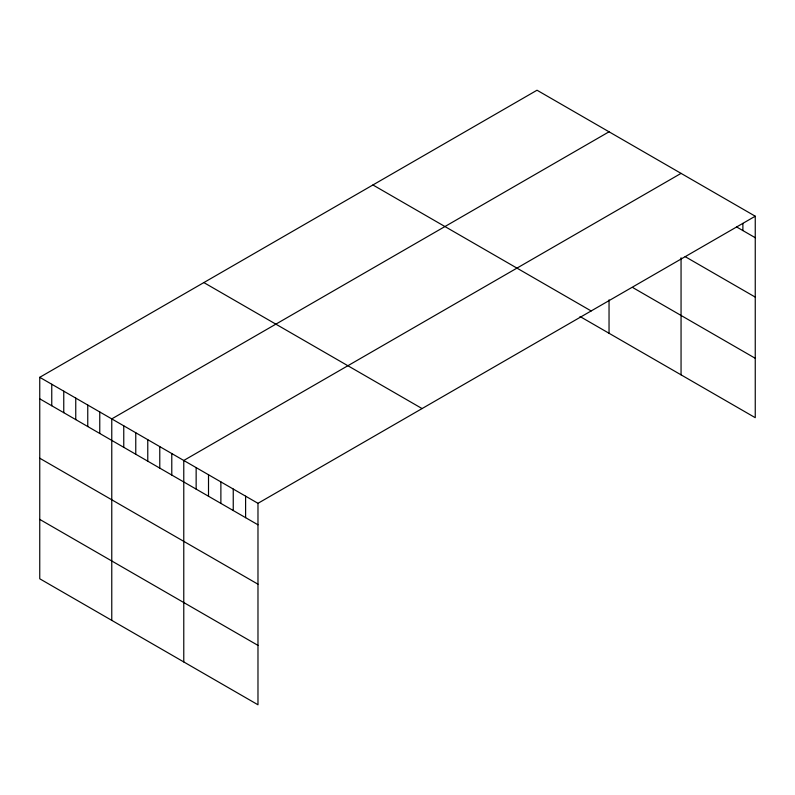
<?xml version="1.0" encoding="UTF-8"?>
<svg xmlns="http://www.w3.org/2000/svg" width="795" height="795" viewBox="0 0 795 795"><rect width="100%" height="100%" fill="white"/><g stroke="black" fill="none" stroke-linecap="round" stroke-linejoin="round"><path stroke-width="1.19" d="M755.25 216.21L257.978 503.315L257.978 704.777L39.75 578.79L39.75 377.317L537.023 90.223L755.25 216.21L755.25 417.683L580.032 316.519M609.04 131.801L111.767 418.895L111.767 620.368M681.057 173.38L183.774 460.474L183.774 661.947M736.697 227.002L755.25 237.715M685.171 256.646L755.25 297.101M633.049 287.73L755.25 358.287M372.925 184.967L591.152 310.954M203.848 282.573L422.075 408.57M39.75 377.317L257.978 503.315M39.75 398.822L257.978 524.809M39.75 458.208L257.978 584.196M39.75 519.393L257.978 645.391M742.888 223.405L742.888 230.57M681.057 257.789L681.057 374.842M609.04 299.854L609.04 333.264M245.605 496.169L245.605 517.674M233.243 489.034L233.243 510.529M220.881 481.889L220.881 503.394M208.509 474.754L208.509 496.249M196.146 467.609L196.146 489.114M171.78 453.548L171.78 475.042M159.775 446.611L159.775 468.116M147.771 439.685L147.771 461.18M135.766 432.758L135.766 454.253M123.762 425.832L123.762 447.327M99.763 411.969L99.763 433.464M87.758 405.043L87.758 426.537M75.754 398.106L75.754 419.611M63.759 391.18L63.759 412.675M51.755 384.253L51.755 405.748"/></g></svg>
